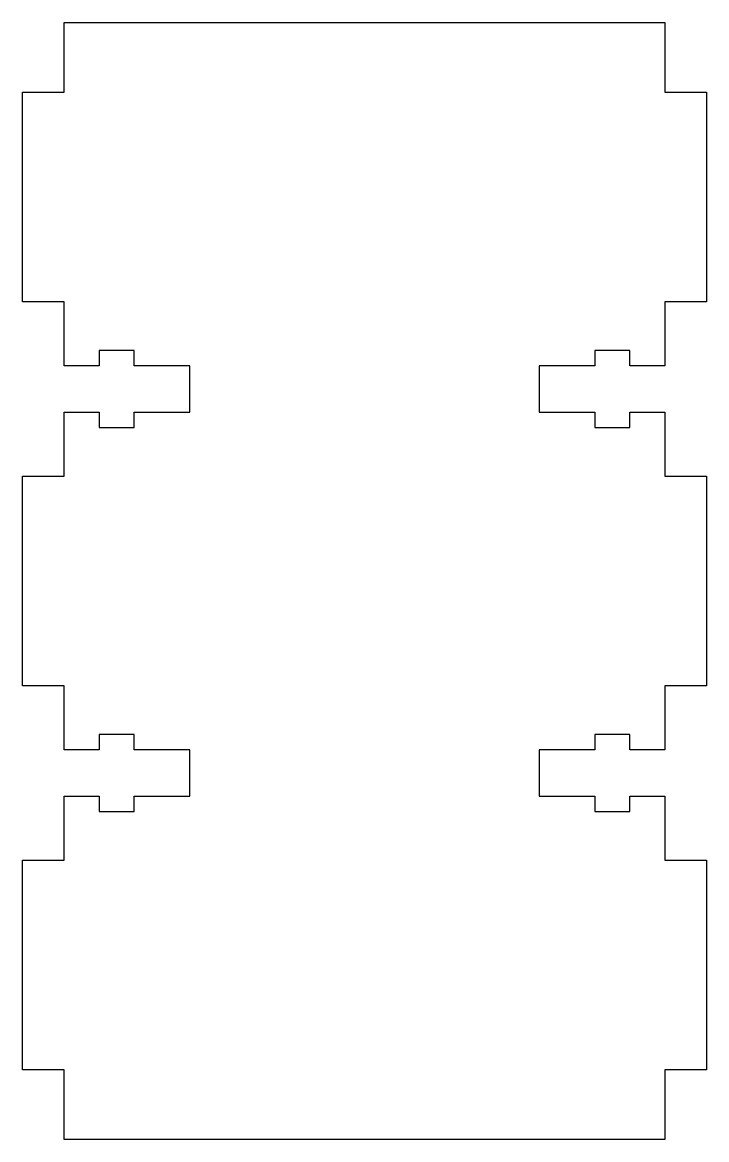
# Model space of a CAD drawing. Header units: millimetres. Extents: x -79.9 to -30.9, y -30.9 to 49.1.
import ezdxf

# ---------------------------------------------------------------- set-up
doc = ezdxf.new("R2010")
doc.units = ezdxf.units.MM
doc.layers.get('0').update_dxf_attribs({"linetype": 'CONTINUOUS'})

msp = doc.modelspace()

# ---------------------------------------------------------------- linework, layer by layer
for points in [[(-74.4, 21.221), (-74.4, 20.121), (-71.9, 20.121), (-71.9, 21.221), (-67.9, 21.221), (-67.9, 24.521), (-71.9, 24.521), (-71.9, 25.621), (-74.4, 25.621), (-74.4, 24.521), (-76.9, 24.521), (-76.9, 29.121), (-79.9, 29.121), (-79.9, 44.121), (-76.9, 44.121), (-76.9, 49.121), (-33.9, 49.121), (-33.9, 44.121), (-30.9, 44.121), (-30.9, 29.121), (-33.9, 29.121), (-33.9, 24.521), (-36.4, 24.521), (-36.4, 25.621), (-38.9, 25.621), (-38.9, 24.521), (-42.9, 24.521), (-42.9, 21.221), (-38.9, 21.221), (-38.9, 20.121), (-36.4, 20.121), (-36.4, 21.221), (-33.9, 21.221), (-33.9, 16.621), (-30.9, 16.621), (-30.9, 1.621), (-33.9, 1.621), (-33.9, -2.979), (-36.4, -2.979), (-36.4, -1.879), (-38.9, -1.879), (-38.9, -2.979), (-42.9, -2.979), (-42.9, -6.279), (-38.9, -6.279), (-38.9, -7.379), (-36.4, -7.379), (-36.4, -6.279), (-33.9, -6.279), (-33.9, -10.879), (-30.9, -10.879), (-30.9, -25.879), (-33.9, -25.879), (-33.9, -30.879), (-76.9, -30.879), (-76.9, -25.879), (-79.9, -25.879), (-79.9, -10.879), (-76.9, -10.879), (-76.9, -6.279), (-74.4, -6.279), (-74.4, -7.379), (-71.9, -7.379), (-71.9, -6.279), (-67.9, -6.279), (-67.9, -2.979), (-71.9, -2.979), (-71.9, -1.879), (-74.4, -1.879), (-74.4, -2.979), (-76.9, -2.979), (-76.9, 1.621), (-79.9, 1.621), (-79.9, 16.621), (-76.9, 16.621), (-76.9, 21.221)], [(-74.4, -1.879), (-74.4, -2.979), (-76.9, -2.979), (-76.9, 1.621), (-79.9, 1.621), (-79.9, 16.621), (-76.9, 16.621), (-76.9, 21.221), (-74.4, 21.221), (-74.4, 20.121), (-71.9, 20.121), (-71.9, 21.221), (-67.9, 21.221), (-67.9, 24.521), (-71.9, 24.521), (-71.9, 25.621), (-74.4, 25.621), (-74.4, 24.521), (-76.9, 24.521), (-76.9, 29.121), (-79.9, 29.121), (-79.9, 44.121), (-76.9, 44.121), (-76.9, 49.121), (-33.9, 49.121), (-33.9, 44.121), (-30.9, 44.121), (-30.9, 29.121), (-33.9, 29.121), (-33.9, 24.521), (-36.4, 24.521), (-36.4, 25.621), (-38.9, 25.621), (-38.9, 24.521), (-42.9, 24.521), (-42.9, 21.221), (-38.9, 21.221), (-38.9, 20.121), (-36.4, 20.121), (-36.4, 21.221), (-33.9, 21.221), (-33.9, 16.621), (-30.9, 16.621), (-30.9, 1.621), (-33.9, 1.621), (-33.9, -2.979), (-36.4, -2.979), (-36.4, -1.879), (-38.9, -1.879), (-38.9, -2.979), (-42.9, -2.979), (-42.9, -6.279), (-38.9, -6.279), (-38.9, -7.379), (-36.4, -7.379), (-36.4, -6.279), (-33.9, -6.279), (-33.9, -10.879), (-30.9, -10.879), (-30.9, -25.879), (-33.9, -25.879), (-33.9, -30.879), (-76.9, -30.879), (-76.9, -25.879), (-79.9, -25.879), (-79.9, -10.879), (-76.9, -10.879), (-76.9, -6.279), (-74.4, -6.279), (-74.4, -7.379), (-71.9, -7.379), (-71.9, -6.279), (-67.9, -6.279), (-67.9, -2.979), (-71.9, -2.979), (-71.9, -1.879)]]:
    msp.add_lwpolyline(points, close=True)

doc.saveas('drawing.dxf')
